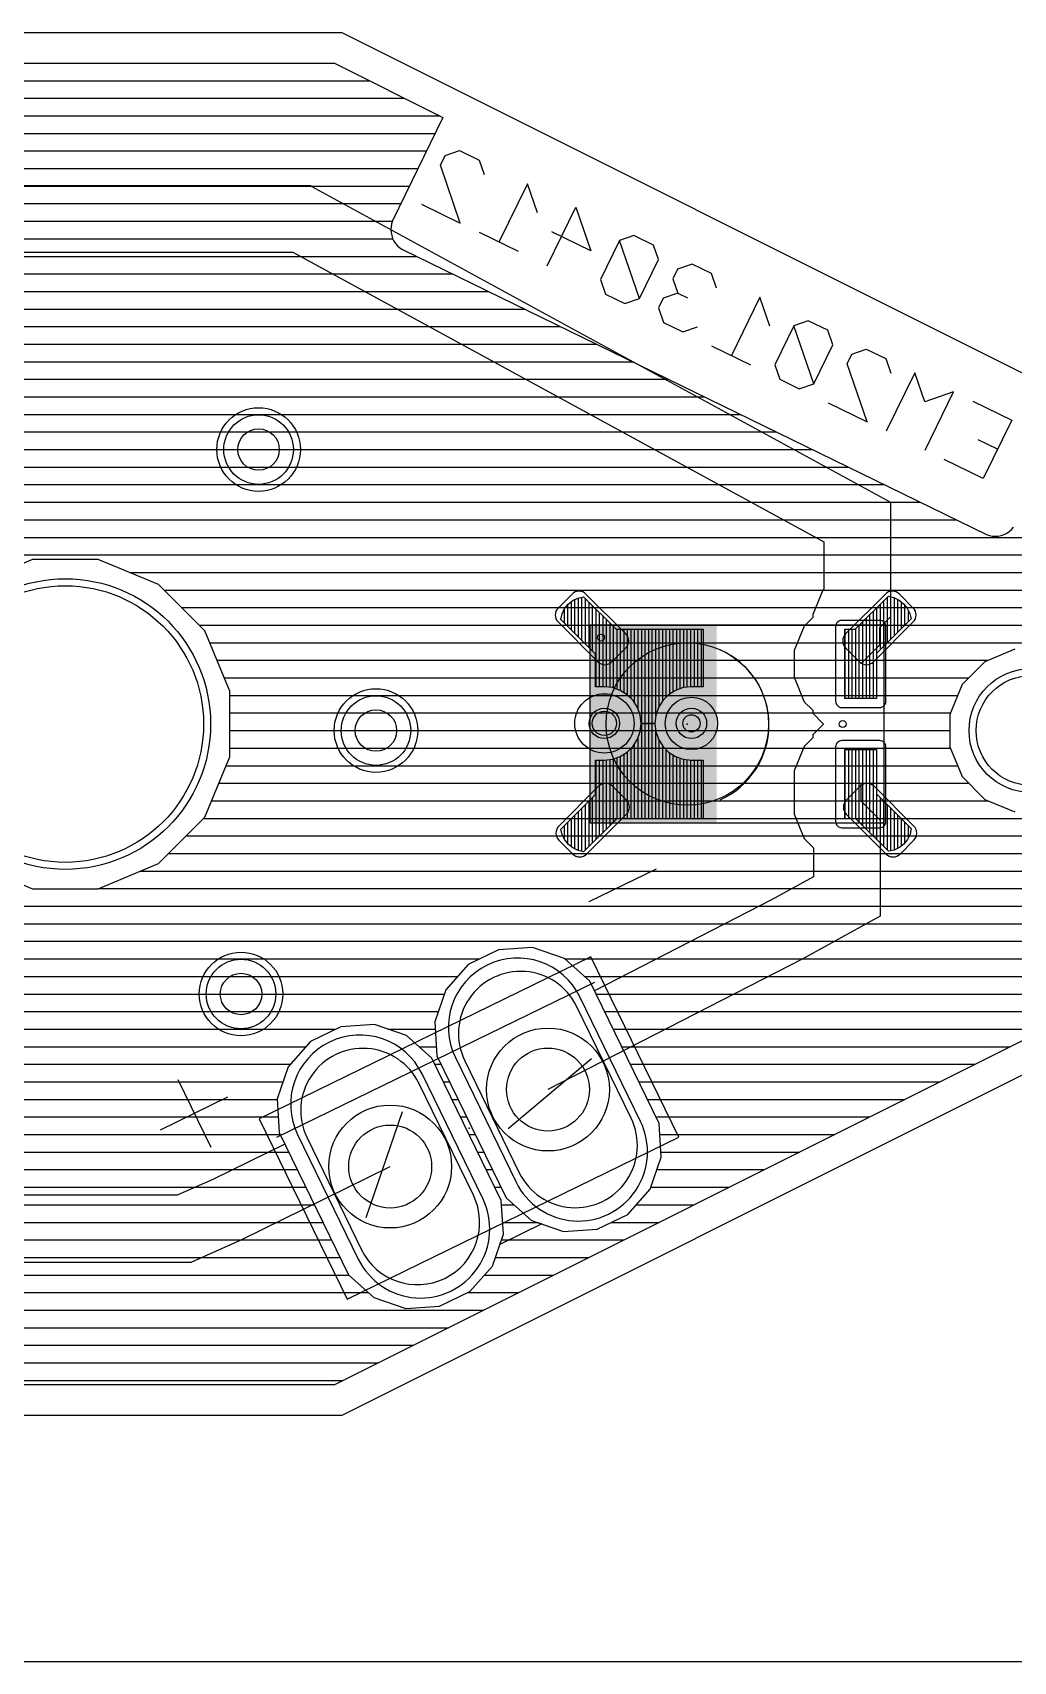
# Model space of a CAD drawing. Extents: x 0 to 1.97, y 0 to 1.97.
# Drawn here: x 0.739 to 1.298, y 0 to 0.927 of the extents above; entities that cross this region are included whole.
import ezdxf

# ---------------------------------------------------------------- set-up
doc = ezdxf.new("R2010")
doc.units = 0
for name, color, linetype in [('1', 14, 'CONTINUOUS'), ('16', 174, 'CONTINUOUS'), ('17', 94, 'CONTINUOUS'), ('18', 94, 'CONTINUOUS'), ('20', 178, 'CONTINUOUS'), ('21', 251, 'CONTINUOUS'), ('23', 178, 'CONTINUOUS'), ('29', 251, 'CONTINUOUS'), ('30', 251, 'CONTINUOUS'), ('31', 251, 'CONTINUOUS'), ('44', 251, 'CONTINUOUS'), ('51', 251, 'CONTINUOUS')]:
    doc.layers.add(name, color=color, linetype=linetype)

# ---------------------------------------------------------------- blocks, each defined once
blk = doc.blocks.new('RECT201600X116800R25')
blk.add_lwpolyline([(0.024803, -0.010778), (0.024803, 0.010778, 0.414214), (0.021211, 0.01437), (-0.021211, 0.01437, 0.414214), (-0.024803, 0.010778), (-0.024803, -0.010778, 0.414214), (-0.021211, -0.01437), (0.021211, -0.01437, 0.414214)], format="xyb", close=True)
blk = doc.blocks.new('RECT176000X91200R50')
blk.add_lwpolyline([(0.021654, -0.00561), (0.021654, 0.00561, 0.414214), (0.016043, 0.01122), (-0.016043, 0.01122, 0.414214), (-0.021654, 0.00561), (-0.021654, -0.00561, 0.414214), (-0.016043, -0.01122), (0.016043, -0.01122, 0.414214)], format="xyb", close=True)
blk = doc.blocks.new('RECT')
blk.add_solid([(-0.5, -0.5), (0.5, -0.5), (-0.5, 0.5), (0.5, 0.5)])
blk = doc.blocks.new('ROUNDP')
blk.add_circle((0, 0), 0.5)
blk = doc.blocks.new('LONGP100')
blk.add_lwpolyline([(-0.5, -0.5), (0.5, -0.5, 1), (0.5, 0.5), (-0.5, 0.5, 1)], format="xyb", close=True)
blk = doc.blocks.new('ROUNDV')
blk.add_circle((0, 0), 0.5)

msp = doc.modelspace()

# ---------------------------------------------------------------- linework, layer by layer
at = {"layer": '1'}
for p, q in [((0.655039, 0.840394), (0.89748, 0.840394)), ((0.89748, 0.840394), (0.897874, 0.84)), ((0.897874, 0.84), (1.227874, 0.66)), ((0.668386, 0.8), (0.891851, 0.8)), ((0.670779, 0.802394), (0.887462, 0.802394)), ((0.887462, 0.802394), (1.189874, 0.637442)), ((0.417788, 0.79), (0.910184, 0.79)), ((0.406054, 0.78), (0.928517, 0.78)), ((0.39432, 0.77), (0.946851, 0.77)), ((0.382586, 0.76), (0.965184, 0.76)), ((0.370852, 0.75), (0.983517, 0.75)), ((0.359117, 0.74), (1.001851, 0.74)), ((0.347383, 0.73), (1.020184, 0.73)), ((0.335649, 0.72), (1.038517, 0.72)), ((0.323915, 0.71), (1.056851, 0.71)), ((0.312181, 0.7), (1.075184, 0.7)), ((0.300447, 0.69), (1.093517, 0.69)), ((0.288712, 0.68), (1.111851, 0.68)), ((0.276978, 0.67), (1.130184, 0.67)), ((0.265244, 0.66), (1.148517, 0.66)), ((1.227874, 0.66), (1.227874, 0.594724)), ((0.25351, 0.65), (1.166851, 0.65)), ((0.252882, 0.64), (1.185184, 0.64)), ((1.189874, 0.637442), (1.189874, 0.610464)), ((0.252882, 0.63), (1.189874, 0.63)), ((0.739149, 0.627441), (0.704696, 0.61317)), ((0.776441, 0.627441), (0.739149, 0.627441)), ((0.810895, 0.61317), (0.776441, 0.627441)), ((0.794405, 0.62), (1.189874, 0.62)), ((0.837264, 0.5868), (0.810895, 0.61317)), ((0.814064, 0.61), (1.18941, 0.61)), ((1.18936, 0.60995), (1.183612, 0.596073)), ((1.189874, 0.610464), (1.18936, 0.60995)), ((0.824064, 0.6), (1.185238, 0.6)), ((1.183575, 0.594323), (1.17873, 0.589478)), ((1.183612, 0.596073), (1.183575, 0.596036)), ((1.183575, 0.596036), (1.183575, 0.594323)), ((1.227874, 0.594724), (1.221575, 0.588425)), ((0.834064, 0.59), (1.179252, 0.59)), ((0.851535, 0.552347), (0.837264, 0.5868)), ((1.17873, 0.589478), (1.172945, 0.575511)), ((1.221575, 0.588425), (1.221575, 0.578583)), ((0.840081, 0.58), (1.174804, 0.58)), ((1.172945, 0.575511), (1.172945, 0.560394)), ((1.221575, 0.578583), (1.210945, 0.567953)), ((0.844223, 0.57), (1.172945, 0.57)), ((0.848365, 0.56), (1.173108, 0.56)), ((1.172945, 0.560394), (1.17873, 0.546427)), ((0.851535, 0.515055), (0.851535, 0.552347)), ((0.851535, 0.55), (1.17725, 0.55)), ((0.851535, 0.54), (1.183575, 0.54)), ((1.17873, 0.546427), (1.183575, 0.541583)), ((1.183575, 0.541583), (1.183575, 0.539869)), ((1.183575, 0.539869), (1.189743, 0.533701)), ((0.851535, 0.53), (1.186043, 0.53)), ((1.189743, 0.533701), (1.183575, 0.527532)), ((0.851535, 0.52), (1.178327, 0.52)), ((1.17873, 0.520974), (1.172945, 0.507008)), ((1.183575, 0.525819), (1.17873, 0.520974)), ((1.183575, 0.527532), (1.183575, 0.525819)), ((0.837264, 0.480601), (0.851535, 0.515055)), ((0.849442, 0.51), (1.174185, 0.51)), ((1.172945, 0.507008), (1.172945, 0.482441)), ((0.845299, 0.5), (1.172945, 0.5)), ((1.210945, 0.499449), (1.210945, 0.49)), ((0.841157, 0.49), (1.172945, 0.49)), ((1.172945, 0.482441), (1.17873, 0.468475)), ((1.210945, 0.49), (1.221969, 0.478976)), ((0.810895, 0.454232), (0.837264, 0.480601)), ((0.836663, 0.48), (1.173956, 0.48)), ((1.221969, 0.478976), (1.221969, 0.424409)), ((0.826663, 0.47), (1.178098, 0.47)), ((1.17873, 0.468475), (1.183969, 0.463236)), ((0.816663, 0.46), (1.183969, 0.46)), ((1.183969, 0.463236), (1.183969, 0.446807)), ((0.704696, 0.454232), (0.739149, 0.439961)), ((0.776441, 0.439961), (0.810895, 0.454232)), ((0.800679, 0.45), (1.183969, 0.45)), ((1.183969, 0.446807), (1.160004, 0.433541)), ((0.739149, 0.439961), (0.776441, 0.439961)), ((0.776536, 0.44), (1.171671, 0.44)), ((0.253275, 0.43), (1.153094, 0.43)), ((1.160004, 0.433541), (1.059185, 0.381874)), ((0.253275, 0.42), (1.133581, 0.42)), ((1.221969, 0.424409), (1.177874, 0.4)), ((0.253446, 0.41), (1.114068, 0.41)), ((0.265184, 0.4), (0.993925, 0.4)), ((1.004629, 0.405221), (0.987312, 0.396774)), ((1.023861, 0.406397), (1.004629, 0.405221)), ((1.042079, 0.400124), (1.023861, 0.406397)), ((1.177874, 0.4), (1.032735, 0.325619)), ((1.05651, 0.387357), (1.042079, 0.400124)), ((1.04222, 0.4), (1.094555, 0.4)), ((0.276922, 0.39), (0.981318, 0.39)), ((0.987312, 0.396774), (0.974544, 0.382344)), ((1.053523, 0.39), (1.075042, 0.39)), ((0.974544, 0.382344), (0.968271, 0.364126)), ((1.059185, 0.381874), (1.05651, 0.387357)), ((0.288661, 0.38), (0.973737, 0.38)), ((0.300399, 0.37), (0.970294, 0.37)), ((0.933982, 0.36256), (0.91475, 0.361384)), ((0.9522, 0.356287), (0.933982, 0.36256)), ((0.968271, 0.364126), (0.969447, 0.344894)), ((0.312137, 0.36), (0.911913, 0.36)), ((0.897432, 0.352937), (0.884665, 0.338506)), ((0.91475, 0.361384), (0.897432, 0.352937)), ((0.941416, 0.36), (0.968523, 0.36)), ((0.966631, 0.34352), (0.9522, 0.356287)), ((0.323875, 0.35), (0.894834, 0.35)), ((0.959306, 0.35), (0.969135, 0.35)), ((1.006143, 0.262508), (0.966631, 0.34352)), ((0.969447, 0.344894), (1.008959, 0.263882)), ((0.335613, 0.34), (0.885986, 0.34)), ((0.884665, 0.338506), (0.878392, 0.320288)), ((0.968348, 0.34), (0.971834, 0.34)), ((0.347351, 0.33), (0.881736, 0.33)), ((0.973225, 0.33), (0.976711, 0.33)), ((0.359089, 0.32), (0.87841, 0.32)), ((0.878392, 0.320288), (0.879568, 0.301056)), ((0.978102, 0.32), (0.981589, 0.32)), ((0.370828, 0.31), (0.879021, 0.31)), ((0.982979, 0.31), (0.986466, 0.31)), ((0.382566, 0.3), (0.880083, 0.3)), ((0.879568, 0.301056), (0.882733, 0.294567)), ((0.987857, 0.3), (0.991343, 0.3)), ((0.394304, 0.29), (0.873445, 0.29)), ((0.882733, 0.294567), (0.841768, 0.274425)), ((0.992734, 0.29), (0.996221, 0.29)), ((0.406042, 0.28), (0.853106, 0.28)), ((0.857874, 0.24), (0.942856, 0.281782)), ((0.997611, 0.28), (1.001098, 0.28)), ((0.666181, 0.27), (0.83181, 0.27)), ((0.841768, 0.274425), (0.821463, 0.265401)), ((1.002489, 0.27), (1.005975, 0.27)), ((0.821463, 0.265401), (0.670779, 0.265401)), ((1.007319, 0.243276), (1.006143, 0.262508)), ((1.006296, 0.26), (1.013347, 0.26)), ((1.008959, 0.263882), (1.02339, 0.251115)), ((1.02339, 0.251115), (1.029208, 0.249111)), ((1.029208, 0.249111), (1.005321, 0.237474)), ((1.005321, 0.237474), (1.007319, 0.243276)), ((1.006908, 0.25), (1.026627, 0.25)), ((0.829528, 0.227402), (0.857874, 0.24)), ((1.006191, 0.24), (1.010506, 0.24)), ((0.655039, 0.227402), (0.829528, 0.227402))]:
    msp.add_line(p, q, dxfattribs=at)
at = {"layer": '16'}
for p, q in [((0.409938, 0.909902), (0.911144, 0.909902)), ((0.911144, 0.909902), (0.972909, 0.879019)), ((0.398386, 0.9), (0.930947, 0.9)), ((0.38672, 0.89), (0.950948, 0.89)), ((0.375053, 0.88), (0.970948, 0.88)), ((0.972909, 0.879019), (0.944211, 0.82018)), ((0.363386, 0.87), (0.96851, 0.87)), ((0.35172, 0.86), (0.963633, 0.86)), ((0.971425, 0.851825), (0.974131, 0.857373)), ((0.974131, 0.857373), (0.982384, 0.860214)), ((0.982384, 0.860214), (0.993479, 0.854803)), ((0.993479, 0.854803), (0.99632, 0.84655)), ((0.340053, 0.85), (0.958756, 0.85)), ((0.982792, 0.818814), (0.971425, 0.851825)), ((0.328386, 0.84), (0.953878, 0.84)), ((1.021035, 0.841363), (1.004802, 0.808079)), ((1.026719, 0.824857), (1.021035, 0.841363)), ((0.31672, 0.83), (0.949001, 0.83)), ((0.960603, 0.829636), (0.982792, 0.818814)), ((1.032358, 0.794639), (1.048592, 0.827923)), ((1.048592, 0.827923), (1.057117, 0.803164)), ((0.305053, 0.82), (0.944151, 0.82)), ((0.943345, 0.816891), (0.943241, 0.81519)), ((0.943671, 0.818564), (0.943345, 0.816891)), ((0.944211, 0.82018), (0.943671, 0.818564)), ((0.293386, 0.81), (0.944359, 0.81)), ((0.943241, 0.81519), (0.94336, 0.81349)), ((0.94336, 0.81349), (0.9437, 0.81182)), ((0.9437, 0.81182), (0.944255, 0.810209)), ((0.944255, 0.810209), (0.945015, 0.808684)), ((0.945015, 0.808684), (0.945968, 0.807271)), ((0.945968, 0.807271), (0.947097, 0.805994)), ((1.015896, 0.802668), (0.993707, 0.81349)), ((1.057117, 0.803164), (1.034928, 0.813986)), ((1.073443, 0.808935), (1.06262, 0.786746)), ((1.081695, 0.811777), (1.073443, 0.808935)), ((1.084809, 0.775924), (1.073443, 0.808935)), ((1.09279, 0.806366), (1.081695, 0.811777)), ((0.28172, 0.8), (0.957874, 0.8)), ((0.947097, 0.805994), (0.948383, 0.804876)), ((0.948383, 0.804876), (0.949805, 0.803936)), ((0.949805, 0.803936), (1.282623, 0.641609)), ((1.084809, 0.775924), (1.095632, 0.798113)), ((1.095632, 0.798113), (1.09279, 0.806366)), ((0.270053, 0.79), (0.978377, 0.79)), ((1.106546, 0.792789), (1.103841, 0.787242)), ((1.114799, 0.795631), (1.106546, 0.792789)), ((1.125894, 0.79022), (1.114799, 0.795631)), ((1.128736, 0.781967), (1.125894, 0.79022)), ((0.258386, 0.78), (0.99888, 0.78)), ((1.06262, 0.786746), (1.065462, 0.778493)), ((1.103841, 0.787242), (1.106683, 0.778989)), ((0.24672, 0.77), (1.019383, 0.77)), ((1.065462, 0.778493), (1.076556, 0.773082)), ((1.076556, 0.773082), (1.084809, 0.775924)), ((1.09843, 0.776148), (1.095724, 0.7706)), ((1.095724, 0.7706), (1.098566, 0.762347)), ((1.106683, 0.778989), (1.09843, 0.776148)), ((1.106683, 0.778989), (1.11223, 0.776284)), ((1.15345, 0.77678), (1.137217, 0.743496)), ((1.159134, 0.760274), (1.15345, 0.77678)), ((1.098566, 0.762347), (1.10966, 0.756936)), ((1.172754, 0.760498), (1.161932, 0.738309)), ((1.181007, 0.76334), (1.172754, 0.760498)), ((1.184121, 0.727486), (1.172754, 0.760498)), ((1.192102, 0.757928), (1.181007, 0.76334)), ((0.235053, 0.76), (1.039886, 0.76)), ((1.10966, 0.756936), (1.117913, 0.759778)), ((1.194943, 0.749675), (1.192102, 0.757928)), ((0.223386, 0.75), (1.060389, 0.75)), ((1.148311, 0.738085), (1.126122, 0.748907)), ((1.184121, 0.727486), (1.194943, 0.749675)), ((1.203152, 0.738805), (1.205858, 0.744352)), ((1.205858, 0.744352), (1.214111, 0.747194)), ((1.214111, 0.747194), (1.225205, 0.741783)), ((0.21172, 0.74), (1.080892, 0.74)), ((1.161932, 0.738309), (1.164773, 0.730056)), ((1.214519, 0.705793), (1.203152, 0.738805)), ((1.225205, 0.741783), (1.228047, 0.73353)), ((1.241667, 0.733754), (1.225434, 0.70047)), ((1.247351, 0.717248), (1.241667, 0.733754)), ((0.200053, 0.73), (1.101396, 0.73)), ((1.164773, 0.730056), (1.175868, 0.724645)), ((1.175868, 0.724645), (1.184121, 0.727486)), ((0.188386, 0.72), (1.121899, 0.72)), ((1.19233, 0.716616), (1.214519, 0.705793)), ((1.263857, 0.722931), (1.247351, 0.717248)), ((1.247623, 0.689648), (1.263857, 0.722931)), ((1.274771, 0.717608), (1.29696, 0.706785)), ((0.17672, 0.71), (1.142402, 0.71)), ((1.29696, 0.706785), (1.280727, 0.673502)), ((0.165053, 0.7), (1.162905, 0.7)), ((1.288844, 0.690143), (1.277749, 0.695555)), ((0.153386, 0.69), (1.183408, 0.69)), ((0.145374, 0.68), (1.203911, 0.68)), ((1.280727, 0.673502), (1.258538, 0.684324)), ((0.145374, 0.67), (1.224414, 0.67)), ((0.145374, 0.66), (1.244917, 0.66)), ((0.145374, 0.65), (1.26542, 0.65)), ((0.145374, 0.64), (1.370217, 0.64)), ((1.282623, 0.641609), (1.284239, 0.641069)), ((1.284239, 0.641069), (1.285912, 0.640743)), ((1.285912, 0.640743), (1.287613, 0.640639)), ((1.287613, 0.640639), (1.289313, 0.640758)), ((1.289313, 0.640758), (1.290983, 0.641098)), ((1.290983, 0.641098), (1.292594, 0.641653)), ((1.292594, 0.641653), (1.294119, 0.642413)), ((1.294119, 0.642413), (1.295532, 0.643366)), ((1.295532, 0.643366), (1.296808, 0.644495)), ((1.296808, 0.644495), (1.297926, 0.645781)), ((0.145374, 0.63), (1.370217, 0.63)), ((0.739149, 0.627441), (0.704696, 0.61317)), ((0.776441, 0.627441), (0.739149, 0.627441)), ((0.810895, 0.61317), (0.776441, 0.627441)), ((0.794405, 0.62), (1.370217, 0.62)), ((0.837264, 0.5868), (0.810895, 0.61317)), ((0.814064, 0.61), (1.370217, 0.61)), ((0.824064, 0.6), (1.370217, 0.6)), ((0.834064, 0.59), (1.370217, 0.59)), ((0.851535, 0.552347), (0.837264, 0.5868)), ((0.840081, 0.58), (1.370217, 0.58)), ((1.298674, 0.57625), (1.281675, 0.569209)), ((0.844223, 0.57), (1.283586, 0.57)), ((1.281675, 0.569209), (1.268665, 0.556198)), ((0.848365, 0.56), (1.272467, 0.56)), ((0.851535, 0.515055), (0.851535, 0.552347)), ((0.851535, 0.55), (1.266098, 0.55)), ((1.268665, 0.556198), (1.261624, 0.5392)), ((0.851535, 0.54), (1.261956, 0.54)), ((1.261624, 0.5392), (1.261624, 0.5208)), ((0.851535, 0.53), (1.261624, 0.53)), ((0.851535, 0.52), (1.261955, 0.52)), ((1.261624, 0.5208), (1.268665, 0.503801)), ((0.837264, 0.480601), (0.851535, 0.515055)), ((0.849442, 0.51), (1.266098, 0.51)), ((1.268665, 0.503801), (1.281675, 0.490791)), ((0.845299, 0.5), (1.272467, 0.5)), ((0.841157, 0.49), (1.283585, 0.49)), ((1.281675, 0.490791), (1.298674, 0.48375)), ((0.810895, 0.454232), (0.837264, 0.480601)), ((0.836663, 0.48), (1.370217, 0.48)), ((0.826663, 0.47), (1.370217, 0.47)), ((0.816663, 0.46), (1.370217, 0.46)), ((0.704696, 0.454232), (0.739149, 0.439961)), ((0.776441, 0.439961), (0.810895, 0.454232)), ((0.800679, 0.45), (1.370217, 0.45)), ((0.739149, 0.439961), (0.776441, 0.439961)), ((0.776536, 0.44), (1.370217, 0.44)), ((0.145374, 0.43), (1.370217, 0.43)), ((0.145374, 0.42), (1.370217, 0.42)), ((0.145374, 0.41), (1.370217, 0.41)), ((0.145374, 0.4), (0.993925, 0.4)), ((1.004629, 0.405221), (0.987312, 0.396774)), ((1.023861, 0.406397), (1.004629, 0.405221)), ((1.042079, 0.400124), (1.023861, 0.406397)), ((1.05651, 0.387357), (1.042079, 0.400124)), ((1.04222, 0.4), (1.370217, 0.4)), ((0.145374, 0.39), (0.981318, 0.39)), ((0.987312, 0.396774), (0.974544, 0.382344)), ((1.053523, 0.39), (1.370217, 0.39)), ((1.370217, 0.387036), (0.911144, 0.1575)), ((0.974544, 0.382344), (0.968271, 0.364126)), ((1.096022, 0.306345), (1.05651, 0.387357)), ((0.150355, 0.38), (0.973737, 0.38)), ((1.060098, 0.38), (1.356145, 0.38)), ((0.162022, 0.37), (0.970294, 0.37)), ((0.933982, 0.36256), (0.91475, 0.361384)), ((0.9522, 0.356287), (0.933982, 0.36256)), ((0.968271, 0.364126), (0.969447, 0.344894)), ((1.064976, 0.37), (1.336145, 0.37)), ((0.173688, 0.36), (0.911913, 0.36)), ((0.897432, 0.352937), (0.884665, 0.338506)), ((0.91475, 0.361384), (0.897432, 0.352937)), ((0.941416, 0.36), (0.968523, 0.36)), ((0.966631, 0.34352), (0.9522, 0.356287)), ((1.069853, 0.36), (1.316145, 0.36)), ((0.185355, 0.35), (0.894834, 0.35)), ((0.959306, 0.35), (0.969135, 0.35)), ((1.006143, 0.262508), (0.966631, 0.34352)), ((0.969447, 0.344894), (1.008959, 0.263882)), ((1.07473, 0.35), (1.296145, 0.35)), ((0.197021, 0.34), (0.885986, 0.34)), ((0.884665, 0.338506), (0.878392, 0.320288)), ((0.968348, 0.34), (0.971834, 0.34)), ((1.079608, 0.34), (1.276145, 0.34)), ((0.208688, 0.33), (0.881736, 0.33)), ((0.973225, 0.33), (0.976711, 0.33)), ((1.084485, 0.33), (1.256145, 0.33)), ((0.220355, 0.32), (0.87841, 0.32)), ((0.878392, 0.320288), (0.879568, 0.301056)), ((0.978102, 0.32), (0.981589, 0.32)), ((1.089362, 0.32), (1.236145, 0.32)), ((0.232021, 0.31), (0.879021, 0.31)), ((0.982979, 0.31), (0.986466, 0.31)), ((1.09424, 0.31), (1.216145, 0.31)), ((1.097198, 0.287113), (1.096022, 0.306345)), ((0.243688, 0.3), (0.880083, 0.3)), ((0.879568, 0.301056), (0.91908, 0.220045)), ((0.987857, 0.3), (0.991343, 0.3)), ((1.09641, 0.3), (1.196145, 0.3)), ((0.255355, 0.29), (0.884961, 0.29)), ((0.992734, 0.29), (0.996221, 0.29)), ((1.097022, 0.29), (1.176145, 0.29)), ((0.267021, 0.28), (0.889838, 0.28)), ((0.997611, 0.28), (1.001098, 0.28)), ((1.090925, 0.268895), (1.097198, 0.287113)), ((1.094749, 0.28), (1.156145, 0.28)), ((0.278688, 0.27), (0.894715, 0.27)), ((1.002489, 0.27), (1.005975, 0.27)), ((1.091306, 0.27), (1.136145, 0.27)), ((0.290355, 0.26), (0.899593, 0.26)), ((1.007319, 0.243276), (1.006143, 0.262508)), ((1.006296, 0.26), (1.013347, 0.26)), ((1.008959, 0.263882), (1.02339, 0.251115)), ((1.078158, 0.254464), (1.090925, 0.268895)), ((1.083056, 0.26), (1.116145, 0.26)), ((1.02339, 0.251115), (1.041608, 0.244842)), ((1.06084, 0.246018), (1.078158, 0.254464)), ((0.302021, 0.25), (0.90447, 0.25)), ((1.001046, 0.225058), (1.007319, 0.243276)), ((1.006908, 0.25), (1.026627, 0.25)), ((1.041608, 0.244842), (1.06084, 0.246018)), ((1.069005, 0.25), (1.096145, 0.25)), ((0.313688, 0.24), (0.909347, 0.24)), ((1.006191, 0.24), (1.076145, 0.24)), ((0.325355, 0.23), (0.914224, 0.23)), ((0.988279, 0.210627), (1.001046, 0.225058)), ((1.002748, 0.23), (1.056145, 0.23)), ((0.337021, 0.22), (0.91913, 0.22)), ((0.91908, 0.220045), (0.933511, 0.207277)), ((0.996571, 0.22), (1.036145, 0.22)), ((0.348688, 0.21), (0.930433, 0.21)), ((0.933511, 0.207277), (0.951729, 0.201004)), ((0.970961, 0.20218), (0.988279, 0.210627)), ((0.986993, 0.21), (1.016145, 0.21)), ((0.360355, 0.2), (0.996145, 0.2)), ((0.951729, 0.201004), (0.970961, 0.20218)), ((0.372021, 0.19), (0.976145, 0.19)), ((0.383688, 0.18), (0.956145, 0.18)), ((0.395355, 0.17), (0.936145, 0.17)), ((0.407021, 0.16), (0.916145, 0.16)), ((0.911144, 0.1575), (0.409938, 0.1575))]:
    msp.add_line(p, q, dxfattribs=at)
at = {"layer": '20'}
for p, q in [((0.403465, 0.927402), (0.915276, 0.927402)), ((0.915276, 0.927402), (1.387717, 0.691181)), ((1.387717, 0.37622), (0.915276, 0.14)), ((0.915276, 0.14), (0.403465, 0.14)), ((0, 0), (1.968504, 0))]:
    msp.add_line(p, q, dxfattribs=at)
for centre, radius in [((0.757795, 0.533701), 0.07874), ((1.307874, 0.53), 0.03125)]:
    msp.add_circle(centre, radius, dxfattribs=at)
at = {"layer": '21'}
for p, q in [((1.136811, 0.590197), (1.194134, 0.590197)), ((1.224134, 0.535197), (1.224134, 0.532992)), ((1.194134, 0.477205), (1.136811, 0.477205)), ((1.05616, 0.43264), (1.094541, 0.45136)), ((1.05725, 0.401091), (0.868291, 0.308929)), ((1.1073, 0.298472), (1.05725, 0.401091)), ((0.878224, 0.298443), (1.059398, 0.386807)), ((0.821896, 0.331269), (0.840616, 0.292888)), ((0.812066, 0.302719), (0.850447, 0.321438)), ((0.868291, 0.308929), (0.918341, 0.206311)), ((0.918341, 0.206311), (1.1073, 0.298472))]:
    msp.add_line(p, q, dxfattribs=at)
msp.add_circle((1.20063, 0.533701), 0.001969, dxfattribs=at)
msp.add_arc((1.111937, 0.533307), 0.046707, 293.855589, 66.144411, dxfattribs=at)
at = {"layer": '23'}
for p in [(1.112126, 0.533701), (0.987795, 0.303701)]:
    msp.add_point(p, dxfattribs=at)
at = {"layer": '29'}
for p, q in [((1.044211, 0.602009), (1.046814, 0.604068)), ((1.046814, 0.604068), (1.049821, 0.60547)), ((1.048126, 0.585102), (1.048126, 0.60468)), ((1.049821, 0.60547), (1.053071, 0.606142)), ((1.052126, 0.581102), (1.052126, 0.605946)), ((1.053071, 0.606142), (1.071575, 0.587638)), ((1.056126, 0.577102), (1.056126, 0.603087)), ((1.207795, 0.587638), (1.226693, 0.606535)), ((1.224126, 0.577984), (1.224126, 0.603969)), ((1.226693, 0.606535), (1.22987, 0.605727)), ((1.228126, 0.581984), (1.228126, 0.606171)), ((1.22987, 0.605727), (1.232802, 0.604261)), ((1.232126, 0.585984), (1.232126, 0.604599)), ((1.232802, 0.604261), (1.235354, 0.602205)), ((1.040079, 0.59315), (1.04075, 0.596399)), ((1.04075, 0.596399), (1.042153, 0.599407)), ((1.042153, 0.599407), (1.044211, 0.602009)), ((1.044126, 0.589102), (1.044126, 0.601902)), ((1.060126, 0.554961), (1.060126, 0.599087)), ((1.064126, 0.554961), (1.064126, 0.595087)), ((1.216126, 0.548268), (1.216126, 0.595969)), ((1.239685, 0.593543), (1.22, 0.573858)), ((1.220126, 0.573984), (1.220126, 0.599969)), ((1.235354, 0.602205), (1.237411, 0.599652)), ((1.236126, 0.589984), (1.236126, 0.601247)), ((1.237411, 0.599652), (1.238877, 0.59672)), ((1.238877, 0.59672), (1.239685, 0.593543)), ((1.059764, 0.573465), (1.040079, 0.59315)), ((1.040126, 0.593102), (1.040126, 0.593378)), ((1.068126, 0.554595), (1.068126, 0.591087)), ((1.071575, 0.587638), (1.121181, 0.587638)), ((1.072126, 0.553527), (1.072126, 0.587638)), ((1.076126, 0.551518), (1.076126, 0.587638)), ((1.080126, 0.548174), (1.080126, 0.587638)), ((1.084126, 0.541878), (1.084126, 0.587638)), ((1.088126, 0.534094), (1.088126, 0.587638)), ((1.092126, 0.534094), (1.092126, 0.587638)), ((1.096126, 0.543844), (1.096126, 0.587638)), ((1.100126, 0.549056), (1.100126, 0.587638)), ((1.104126, 0.552072), (1.104126, 0.587638)), ((1.108126, 0.553836), (1.108126, 0.587638)), ((1.112126, 0.554695), (1.112126, 0.587638)), ((1.116126, 0.554961), (1.116126, 0.587638)), ((1.120126, 0.554961), (1.120126, 0.587638)), ((1.121181, 0.587638), (1.121181, 0.554961)), ((1.20189, 0.548268), (1.20189, 0.587638)), ((1.20189, 0.587638), (1.207795, 0.587638)), ((1.204126, 0.548268), (1.204126, 0.587638)), ((1.208126, 0.548268), (1.208126, 0.587969)), ((1.212126, 0.548268), (1.212126, 0.591969)), ((1.059764, 0.554961), (1.059764, 0.573465)), ((1.22, 0.573858), (1.22, 0.548268)), ((1.064882, 0.554961), (1.059764, 0.554961)), ((1.069525, 0.554438), (1.064882, 0.554961)), ((1.073935, 0.552894), (1.069525, 0.554438)), ((1.077892, 0.550408), (1.073935, 0.552894)), ((1.081196, 0.547104), (1.077892, 0.550408)), ((1.101478, 0.550408), (1.098174, 0.547104)), ((1.105435, 0.552894), (1.101478, 0.550408)), ((1.109845, 0.554438), (1.105435, 0.552894)), ((1.114488, 0.554961), (1.109845, 0.554438)), ((1.121181, 0.554961), (1.114488, 0.554961)), ((1.22, 0.548268), (1.20189, 0.548268)), ((1.083682, 0.543148), (1.081196, 0.547104)), ((1.085225, 0.538738), (1.083682, 0.543148)), ((1.085748, 0.534094), (1.085225, 0.538738)), ((1.094145, 0.538738), (1.093622, 0.534094)), ((1.095688, 0.543148), (1.094145, 0.538738)), ((1.098174, 0.547104), (1.095688, 0.543148)), ((1.083682, 0.525041), (1.085225, 0.529451)), ((1.085225, 0.529451), (1.085748, 0.534094)), ((1.085748, 0.534094), (1.093622, 0.534094)), ((1.093622, 0.534094), (1.085748, 0.534094)), ((1.088126, 0.479764), (1.088126, 0.534094)), ((1.092126, 0.479764), (1.092126, 0.534094)), ((1.093622, 0.534094), (1.094145, 0.529451)), ((1.094145, 0.529451), (1.095688, 0.525041)), ((1.077892, 0.517781), (1.081196, 0.521085)), ((1.080126, 0.479764), (1.080126, 0.520015)), ((1.081196, 0.521085), (1.083682, 0.525041)), ((1.084126, 0.479764), (1.084126, 0.526311)), ((1.095688, 0.525041), (1.098174, 0.521085)), ((1.096126, 0.479764), (1.096126, 0.524345)), ((1.098174, 0.521085), (1.101478, 0.517781)), ((1.059764, 0.513228), (1.064882, 0.513228)), ((1.059764, 0.493543), (1.059764, 0.513228)), ((1.060126, 0.467921), (1.060126, 0.513228)), ((1.064126, 0.471921), (1.064126, 0.513228)), ((1.064882, 0.513228), (1.069525, 0.513751)), ((1.068126, 0.475921), (1.068126, 0.513594)), ((1.069525, 0.513751), (1.073935, 0.515295)), ((1.072126, 0.479764), (1.072126, 0.514662)), ((1.073935, 0.515295), (1.077892, 0.517781)), ((1.076126, 0.479764), (1.076126, 0.516671)), ((1.100126, 0.479764), (1.100126, 0.519133)), ((1.101478, 0.517781), (1.105435, 0.515295)), ((1.104126, 0.479764), (1.104126, 0.516117)), ((1.105435, 0.515295), (1.109845, 0.513751)), ((1.108126, 0.479764), (1.108126, 0.514353)), ((1.109845, 0.513751), (1.114488, 0.513228)), ((1.112126, 0.479764), (1.112126, 0.513495)), ((1.114488, 0.513228), (1.121181, 0.513228)), ((1.116126, 0.479764), (1.116126, 0.513228)), ((1.120126, 0.479764), (1.120126, 0.513228)), ((1.121181, 0.513228), (1.121181, 0.479764)), ((1.20189, 0.519134), (1.22, 0.519134)), ((1.20189, 0.479764), (1.20189, 0.519134)), ((1.204126, 0.479764), (1.204126, 0.519134)), ((1.208126, 0.479764), (1.208126, 0.519134)), ((1.212126, 0.475827), (1.212126, 0.519134)), ((1.216126, 0.471827), (1.216126, 0.519134)), ((1.22, 0.519134), (1.22, 0.493937)), ((1.040079, 0.473858), (1.059764, 0.493543)), ((1.22, 0.493937), (1.239685, 0.474252)), ((1.220126, 0.467827), (1.220126, 0.493811)), ((1.052126, 0.461107), (1.052126, 0.485906)), ((1.056126, 0.463921), (1.056126, 0.489906)), ((1.224126, 0.463827), (1.224126, 0.489811)), ((1.228126, 0.461556), (1.228126, 0.485811)), ((1.040887, 0.470681), (1.040079, 0.473858)), ((1.040126, 0.473672), (1.040126, 0.473906)), ((1.044126, 0.465549), (1.044126, 0.477906)), ((1.048126, 0.462558), (1.048126, 0.481906)), ((1.071969, 0.479764), (1.053071, 0.460866)), ((1.121181, 0.479764), (1.071969, 0.479764)), ((1.208189, 0.479764), (1.20189, 0.479764)), ((1.226693, 0.46126), (1.208189, 0.479764)), ((1.232126, 0.46295), (1.232126, 0.481811)), ((1.236126, 0.466117), (1.236126, 0.477811)), ((1.239685, 0.474252), (1.239014, 0.471002)), ((1.042353, 0.46775), (1.040887, 0.470681)), ((1.044409, 0.465197), (1.042353, 0.46775)), ((1.046962, 0.46314), (1.044409, 0.465197)), ((1.235553, 0.465392), (1.23295, 0.463334)), ((1.237611, 0.467995), (1.235553, 0.465392)), ((1.239014, 0.471002), (1.237611, 0.467995)), ((1.049894, 0.461674), (1.046962, 0.46314)), ((1.053071, 0.460866), (1.049894, 0.461674)), ((1.229943, 0.461931), (1.226693, 0.46126)), ((1.23295, 0.463334), (1.229943, 0.461931))]:
    msp.add_line(p, q, dxfattribs=at)
for centre, radius in [((0.757795, 0.533701), 0.08274), ((1.307874, 0.53), 0.03525), ((1.064882, 0.534094), 0.008661), ((1.114488, 0.534094), 0.008661)]:
    msp.add_circle(centre, radius, dxfattribs=at)
at = {"layer": '30'}
for centre, radius in [((0.757795, 0.533701), 0.08274), ((1.307874, 0.53), 0.03525)]:
    msp.add_circle(centre, radius, dxfattribs=at)
at = {"layer": '31'}
for p, q in [((1.044211, 0.602009), (1.046814, 0.604068)), ((1.046126, 0.587102), (1.046126, 0.603524)), ((1.046814, 0.604068), (1.049821, 0.60547)), ((1.048126, 0.585102), (1.048126, 0.60468)), ((1.049821, 0.60547), (1.053071, 0.606142)), ((1.050126, 0.583102), (1.050126, 0.605533)), ((1.052126, 0.581102), (1.052126, 0.605946)), ((1.053071, 0.606142), (1.071575, 0.587638)), ((1.054126, 0.579102), (1.054126, 0.605087)), ((1.056126, 0.577102), (1.056126, 0.603087)), ((1.207795, 0.587638), (1.226693, 0.606535)), ((1.224126, 0.577984), (1.224126, 0.603969)), ((1.226126, 0.579984), (1.226126, 0.605969)), ((1.226693, 0.606535), (1.22987, 0.605727)), ((1.228126, 0.581984), (1.228126, 0.606171)), ((1.22987, 0.605727), (1.232802, 0.604261)), ((1.230126, 0.583984), (1.230126, 0.605599)), ((1.232126, 0.585984), (1.232126, 0.604599)), ((1.232802, 0.604261), (1.235354, 0.602205)), ((1.234126, 0.587984), (1.234126, 0.603194)), ((1.040079, 0.59315), (1.04075, 0.596399)), ((1.04075, 0.596399), (1.042153, 0.599407)), ((1.042126, 0.591102), (1.042126, 0.599349)), ((1.042153, 0.599407), (1.044211, 0.602009)), ((1.044126, 0.589102), (1.044126, 0.601902)), ((1.058126, 0.575102), (1.058126, 0.601087)), ((1.060126, 0.554961), (1.060126, 0.599087)), ((1.062126, 0.554961), (1.062126, 0.597087)), ((1.064126, 0.554961), (1.064126, 0.595087)), ((1.214126, 0.548268), (1.214126, 0.593969)), ((1.216126, 0.548268), (1.216126, 0.595969)), ((1.218126, 0.548268), (1.218126, 0.597969)), ((1.239685, 0.593543), (1.22, 0.573858)), ((1.220126, 0.573984), (1.220126, 0.599969)), ((1.222126, 0.575984), (1.222126, 0.601969)), ((1.235354, 0.602205), (1.237411, 0.599652)), ((1.236126, 0.589984), (1.236126, 0.601247)), ((1.237411, 0.599652), (1.238877, 0.59672)), ((1.238126, 0.591984), (1.238126, 0.598222)), ((1.238877, 0.59672), (1.239685, 0.593543)), ((1.059764, 0.573465), (1.040079, 0.59315)), ((1.040126, 0.593102), (1.040126, 0.593378)), ((1.066126, 0.55482), (1.066126, 0.593087)), ((1.068126, 0.554595), (1.068126, 0.591087)), ((1.070126, 0.554227), (1.070126, 0.589087)), ((1.071575, 0.587638), (1.121181, 0.587638)), ((1.072126, 0.553527), (1.072126, 0.587638)), ((1.074126, 0.552774), (1.074126, 0.587638)), ((1.076126, 0.551518), (1.076126, 0.587638)), ((1.078126, 0.550174), (1.078126, 0.587638)), ((1.080126, 0.548174), (1.080126, 0.587638)), ((1.082126, 0.545624), (1.082126, 0.587638)), ((1.084126, 0.541878), (1.084126, 0.587638)), ((1.086126, 0.534094), (1.086126, 0.587638)), ((1.088126, 0.534094), (1.088126, 0.587638)), ((1.090126, 0.534094), (1.090126, 0.587638)), ((1.092126, 0.534094), (1.092126, 0.587638)), ((1.094126, 0.538567), (1.094126, 0.587638)), ((1.096126, 0.543844), (1.096126, 0.587638)), ((1.098126, 0.547027), (1.098126, 0.587638)), ((1.100126, 0.549056), (1.100126, 0.587638)), ((1.102126, 0.550815), (1.102126, 0.587638)), ((1.104126, 0.552072), (1.104126, 0.587638)), ((1.106126, 0.553136), (1.106126, 0.587638)), ((1.108126, 0.553836), (1.108126, 0.587638)), ((1.110126, 0.554469), (1.110126, 0.587638)), ((1.112126, 0.554695), (1.112126, 0.587638)), ((1.114126, 0.55492), (1.114126, 0.587638)), ((1.116126, 0.554961), (1.116126, 0.587638)), ((1.118126, 0.554961), (1.118126, 0.587638)), ((1.120126, 0.554961), (1.120126, 0.587638)), ((1.121181, 0.587638), (1.121181, 0.554961)), ((1.20189, 0.548268), (1.20189, 0.587638)), ((1.20189, 0.587638), (1.207795, 0.587638)), ((1.202126, 0.548268), (1.202126, 0.587638)), ((1.204126, 0.548268), (1.204126, 0.587638)), ((1.206126, 0.548268), (1.206126, 0.587638)), ((1.208126, 0.548268), (1.208126, 0.587969)), ((1.210126, 0.548268), (1.210126, 0.589969)), ((1.212126, 0.548268), (1.212126, 0.591969)), ((1.059764, 0.554961), (1.059764, 0.573465)), ((1.22, 0.573858), (1.22, 0.548268)), ((1.064882, 0.554961), (1.059764, 0.554961)), ((1.069525, 0.554438), (1.064882, 0.554961)), ((1.073935, 0.552894), (1.069525, 0.554438)), ((1.077892, 0.550408), (1.073935, 0.552894)), ((1.081196, 0.547104), (1.077892, 0.550408)), ((1.101478, 0.550408), (1.098174, 0.547104)), ((1.105435, 0.552894), (1.101478, 0.550408)), ((1.109845, 0.554438), (1.105435, 0.552894)), ((1.114488, 0.554961), (1.109845, 0.554438)), ((1.121181, 0.554961), (1.114488, 0.554961)), ((1.22, 0.548268), (1.20189, 0.548268)), ((1.083682, 0.543148), (1.081196, 0.547104)), ((1.085225, 0.538738), (1.083682, 0.543148)), ((1.085748, 0.534094), (1.085225, 0.538738)), ((1.094145, 0.538738), (1.093622, 0.534094)), ((1.095688, 0.543148), (1.094145, 0.538738)), ((1.098174, 0.547104), (1.095688, 0.543148)), ((1.083682, 0.525041), (1.085225, 0.529451)), ((1.085225, 0.529451), (1.085748, 0.534094)), ((1.085748, 0.534094), (1.093622, 0.534094)), ((1.093622, 0.534094), (1.085748, 0.534094)), ((1.086126, 0.479764), (1.086126, 0.534094)), ((1.088126, 0.479764), (1.088126, 0.534094)), ((1.090126, 0.479764), (1.090126, 0.534094)), ((1.092126, 0.479764), (1.092126, 0.534094)), ((1.093622, 0.534094), (1.094145, 0.529451)), ((1.094126, 0.479764), (1.094126, 0.529622)), ((1.094145, 0.529451), (1.095688, 0.525041)), ((1.077892, 0.517781), (1.081196, 0.521085)), ((1.080126, 0.479764), (1.080126, 0.520015)), ((1.081196, 0.521085), (1.083682, 0.525041)), ((1.082126, 0.479764), (1.082126, 0.522565)), ((1.084126, 0.479764), (1.084126, 0.526311)), ((1.095688, 0.525041), (1.098174, 0.521085)), ((1.096126, 0.479764), (1.096126, 0.524345)), ((1.098126, 0.479764), (1.098126, 0.521162)), ((1.098174, 0.521085), (1.101478, 0.517781)), ((1.059764, 0.513228), (1.064882, 0.513228)), ((1.059764, 0.493543), (1.059764, 0.513228)), ((1.060126, 0.467921), (1.060126, 0.513228)), ((1.062126, 0.469921), (1.062126, 0.513228)), ((1.064126, 0.471921), (1.064126, 0.513228)), ((1.064882, 0.513228), (1.069525, 0.513751)), ((1.066126, 0.473921), (1.066126, 0.513368)), ((1.068126, 0.475921), (1.068126, 0.513594)), ((1.069525, 0.513751), (1.073935, 0.515295)), ((1.070126, 0.477921), (1.070126, 0.513962)), ((1.072126, 0.479764), (1.072126, 0.514662)), ((1.073935, 0.515295), (1.077892, 0.517781)), ((1.074126, 0.479764), (1.074126, 0.515414)), ((1.076126, 0.479764), (1.076126, 0.516671)), ((1.078126, 0.479764), (1.078126, 0.518015)), ((1.100126, 0.479764), (1.100126, 0.519133)), ((1.101478, 0.517781), (1.105435, 0.515295)), ((1.102126, 0.479764), (1.102126, 0.517374)), ((1.104126, 0.479764), (1.104126, 0.516117)), ((1.105435, 0.515295), (1.109845, 0.513751)), ((1.106126, 0.479764), (1.106126, 0.515053)), ((1.108126, 0.479764), (1.108126, 0.514353)), ((1.109845, 0.513751), (1.114488, 0.513228)), ((1.110126, 0.479764), (1.110126, 0.51372)), ((1.112126, 0.479764), (1.112126, 0.513495)), ((1.114126, 0.479764), (1.114126, 0.513269)), ((1.114488, 0.513228), (1.121181, 0.513228)), ((1.116126, 0.479764), (1.116126, 0.513228)), ((1.118126, 0.479764), (1.118126, 0.513228)), ((1.120126, 0.479764), (1.120126, 0.513228)), ((1.121181, 0.513228), (1.121181, 0.479764)), ((1.20189, 0.519134), (1.22, 0.519134)), ((1.20189, 0.479764), (1.20189, 0.519134)), ((1.202126, 0.479764), (1.202126, 0.519134)), ((1.204126, 0.479764), (1.204126, 0.519134)), ((1.206126, 0.479764), (1.206126, 0.519134)), ((1.208126, 0.479764), (1.208126, 0.519134)), ((1.210126, 0.477827), (1.210126, 0.519134)), ((1.212126, 0.475827), (1.212126, 0.519134)), ((1.214126, 0.473827), (1.214126, 0.519134)), ((1.216126, 0.471827), (1.216126, 0.519134)), ((1.218126, 0.469827), (1.218126, 0.519134)), ((1.22, 0.519134), (1.22, 0.493937)), ((1.040079, 0.473858), (1.059764, 0.493543)), ((1.058126, 0.465921), (1.058126, 0.491906)), ((1.22, 0.493937), (1.239685, 0.474252)), ((1.220126, 0.467827), (1.220126, 0.493811)), ((1.222126, 0.465827), (1.222126, 0.491811)), ((1.050126, 0.461615), (1.050126, 0.483906)), ((1.052126, 0.461107), (1.052126, 0.485906)), ((1.054126, 0.461921), (1.054126, 0.487906)), ((1.056126, 0.463921), (1.056126, 0.489906)), ((1.224126, 0.463827), (1.224126, 0.489811)), ((1.226126, 0.461827), (1.226126, 0.487811)), ((1.228126, 0.461556), (1.228126, 0.485811)), ((1.230126, 0.462017), (1.230126, 0.483811)), ((1.040887, 0.470681), (1.040079, 0.473858)), ((1.040126, 0.473672), (1.040126, 0.473906)), ((1.042126, 0.468203), (1.042126, 0.475906)), ((1.044126, 0.465549), (1.044126, 0.477906)), ((1.046126, 0.463814), (1.046126, 0.479906)), ((1.048126, 0.462558), (1.048126, 0.481906)), ((1.071969, 0.479764), (1.053071, 0.460866)), ((1.121181, 0.479764), (1.071969, 0.479764)), ((1.208189, 0.479764), (1.20189, 0.479764)), ((1.226693, 0.46126), (1.208189, 0.479764)), ((1.232126, 0.46295), (1.232126, 0.481811)), ((1.234126, 0.464264), (1.234126, 0.479811)), ((1.236126, 0.466117), (1.236126, 0.477811)), ((1.238126, 0.469099), (1.238126, 0.475811)), ((1.239685, 0.474252), (1.239014, 0.471002)), ((1.042353, 0.46775), (1.040887, 0.470681)), ((1.044409, 0.465197), (1.042353, 0.46775)), ((1.046962, 0.46314), (1.044409, 0.465197)), ((1.235553, 0.465392), (1.23295, 0.463334)), ((1.237611, 0.467995), (1.235553, 0.465392)), ((1.239014, 0.471002), (1.237611, 0.467995)), ((1.049894, 0.461674), (1.046962, 0.46314)), ((1.053071, 0.460866), (1.049894, 0.461674)), ((1.229943, 0.461931), (1.226693, 0.46126)), ((1.23295, 0.463334), (1.229943, 0.461931))]:
    msp.add_line(p, q, dxfattribs=at)
at = {"layer": '44'}
for centre, radius in [((0.867874, 0.69), 0.011811), ((0.934724, 0.53), 0.011811), ((1.064882, 0.534094), 0.00689), ((1.114488, 0.534094), 0.004921), ((0.857874, 0.38), 0.011811), ((1.032735, 0.325619), 0.023622), ((0.942856, 0.281782), 0.023622)]:
    msp.add_circle(centre, radius, dxfattribs=at)
at = {"layer": '51'}
for p, q in [((1.056811, 0.477205), (1.056811, 0.590197)), ((1.056811, 0.590197), (1.224134, 0.590197)), ((1.224134, 0.590197), (1.224134, 0.477205)), ((1.224134, 0.477205), (1.056811, 0.477205)), ((1.010155, 0.30348), (1.057507, 0.343264)), ((0.929153, 0.252847), (0.949872, 0.313019))]:
    msp.add_line(p, q, dxfattribs=at)
for centre, radius in [((1.062913, 0.582913), 0.001969), ((1.112126, 0.533701), 0.04626), ((1.032735, 0.325619), 0.035), ((0.942856, 0.281782), 0.035)]:
    msp.add_circle(centre, radius, dxfattribs=at)

# ---------------------------------------------------------------- block references
at = {"layer": '1'}
for name, p, rotation in [('RECT176000X91200R50', (1.057795, 0.588425), 135), ('RECT176000X91200R50', (1.221575, 0.588425), 45), ('RECT201600X116800R25', (1.210945, 0.567953), 270), ('RECT201600X116800R25', (1.210945, 0.499449), 270), ('RECT176000X91200R50', (1.058189, 0.478976), 225), ('RECT176000X91200R50', (1.221969, 0.478976), 315)]:
    msp.add_blockref(name, p, dxfattribs=dict(at, rotation=rotation))
at = {"layer": '1', "xscale": 0.112598, "yscale": 0.072047, "rotation": 270}
msp.add_blockref('RECT', (1.092835, 0.534094), dxfattribs=at)
at = {"layer": '17'}
for name, p, xscale, yscale, rotation in [('ROUNDP', (1.064882, 0.534094), 0.03378, 0.03378, 270), ('ROUNDP', (1.064882, 0.534094), 0.03378, 0.03378, 270), ('ROUNDP', (1.114488, 0.534094), 0.029843, 0.029843, 270), ('ROUNDP', (1.114488, 0.534094), 0.029843, 0.029843, 270), ('LONGP100', (1.032735, 0.325619), 0.070866, 0.070866, 116), ('LONGP100', (1.032735, 0.325619), 0.070866, 0.070866, 116), ('LONGP100', (0.942856, 0.281782), 0.070866, 0.070866, 116), ('LONGP100', (0.942856, 0.281782), 0.070866, 0.070866, 116)]:
    msp.add_blockref(name, p, dxfattribs=dict(at, xscale=xscale, yscale=yscale, rotation=rotation))
at = {"layer": '18', "xscale": 0.039622, "yscale": 0.039622}
for p in [(0.867874, 0.69), (0.867874, 0.69), (0.934724, 0.53), (0.934724, 0.53), (0.857874, 0.38), (0.857874, 0.38)]:
    msp.add_blockref('ROUNDV', p, dxfattribs=at)
at = {"layer": '29', "xscale": 0.047622, "yscale": 0.047622}
for p in [(0.867874, 0.69), (0.934724, 0.53), (0.857874, 0.38)]:
    msp.add_blockref('ROUNDV', p, dxfattribs=at)
at = {"layer": '29', "xscale": 0.078866, "yscale": 0.078866, "rotation": 116}
for p in [(1.032735, 0.325619), (0.942856, 0.281782)]:
    msp.add_blockref('LONGP100', p, dxfattribs=at)
at = {"layer": '30', "xscale": 0.047622, "yscale": 0.047622}
for p in [(0.867874, 0.69), (0.934724, 0.53), (0.857874, 0.38)]:
    msp.add_blockref('ROUNDV', p, dxfattribs=at)
at = {"layer": '30', "xscale": 0.078866, "yscale": 0.078866, "rotation": 116}
for p in [(1.032735, 0.325619), (0.942856, 0.281782)]:
    msp.add_blockref('LONGP100', p, dxfattribs=at)

doc.saveas('drawing.dxf')
